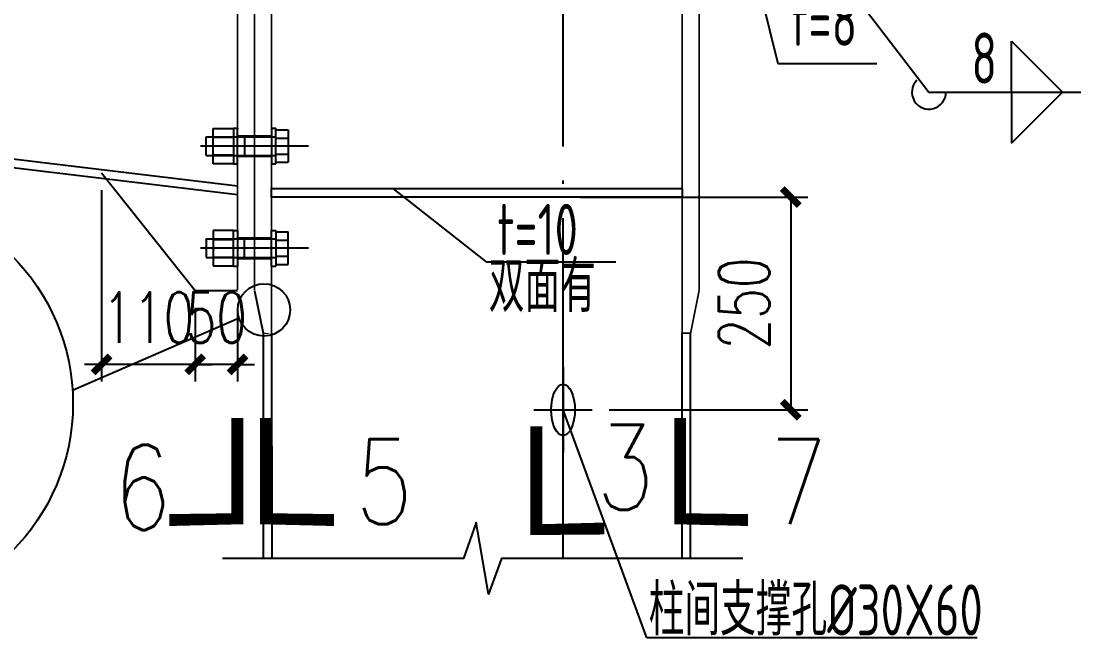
# Model space of a CAD drawing. Extents: x -89996 to 1006241, y -2176 to 440573.
# Drawn here: x 853524 to 859756, y 32772 to 36396 of the extents above; entities that cross this region are included whole.
import ezdxf

# ---------------------------------------------------------------- set-up
doc = ezdxf.new("R2010")
doc.units = 0
doc.header["$LTSCALE"] = 1000
doc.header["$MEASUREMENT"] = 0
doc.linetypes.add('DOTE', pattern=[2.4200000000000004, 2, -0.2, 0.02, -0.2])
for name, color, linetype in [('AXIS', 3, 'Continuous'), ('DOTE', 1, 'DOTE'), ('GL', 150, 'Continuous'), ('PZ', 202, 'Continuous'), ('TEXT', 7, 'Continuous'), ('THIN', 7, 'Continuous'), ('WELD', 7, 'Continuous'), ('钢柱', 2, 'Continuous')]:
    doc.layers.add(name, color=color, linetype=linetype)
doc.styles.add('_TCH_DIM_T3', font='SIMPLEX', dxfattribs={"width": 0.7058823529411765, "bigfont": 'GBCBIG'})
doc.styles.add('SIM-TSSC', font='simplex.shx', dxfattribs={"width": 0.8, "bigfont": 'tssdchn.shx'})
doc.styles.get("Standard").update_dxf_attribs({"font": 'gbenor.shx', "bigfont": 'gbcbig.shx'})
doc.styles.add('TSSD_Label', font='tssdeng.shx', dxfattribs={"width": 0.7, "bigfont": 'hztxt.shx'})
doc.styles.add('TSSD_Norm', font='tssdeng.shx', dxfattribs={"bigfont": 'hztxt.shx'})
doc.dimstyles.new('TCH_100_5', dxfattribs={"dimtxt": 297.5, "dimasz": 100, "dimexe": 100, "dimexo": 100, "dimgap": 126.25, "dimtad": 1, "dimdec": 0, "dimlfac": 0.2, "dimzin": 0, "dimdsep": 46, "dimtxsty": '_TCH_DIM_T3', "dimblk": 'ARCHTICK', "dimcen": 0.09, "dimclrd": 126, "dimclre": 126, "dimclrt": 7, "dimazin": 2, "dimtfac": 1, "dimtdec": 0, "dimtix": 1, "dimtmove": 2, "dimatfit": 3, "dimfxl": 0, "dimtolj": 1, "dimtzin": 0, "dimarcsym": 0})
doc.dimstyles.new('TSSD_LEADER_STYLE_200.0', dxfattribs={"dimtxt": 0.18, "dimasz": 200, "dimexe": 0.18, "dimexo": 0.0625, "dimgap": 0.09, "dimtad": 0, "dimtih": 1, "dimtoh": 1, "dimdec": 4, "dimzin": 0, "dimdsep": 46, "dimtxsty": 'Standard', "dimcen": 0.09, "dimadec": 0, "dimazin": 0, "dimtfac": 1, "dimtdec": 4, "dimtofl": 0, "dimtmove": 0, "dimatfit": 3, "dimfxl": 0, "dimtolj": 1, "dimtzin": 0, "dimarcsym": 0})

# ---------------------------------------------------------------- blocks, each defined once
blk = doc.blocks.new('_ArchTick')
at = {"color": 0, "linetype": 'ByBlock', "const_width": 0.4}
blk.add_lwpolyline([(-0.5, -0.5), (0.5, 0.5)], dxfattribs=at)
blk = doc.blocks.new('*D1058')
at = {"layer": 'Defpoints', "color": 0, "transparency": 16777216}
for p in [(856710.8328965508, 35361.99823936041), (856881.9005564919, 34112.00827675789), (858050.5075406018, 34112.00827675789)]:
    blk.add_point(p, dxfattribs=at)
at = {"layer": 'GL', "color": 126, "lineweight": -2, "transparency": 16777216}
for p, q in [((856810.8328965508, 35361.99823936041), (858150.5075406018, 35361.99823936041)), ((858050.5075406018, 35361.99823936041), (858050.5075406018, 34112.00827675789)), ((856981.9005564919, 34112.00827675789), (858150.5075406018, 34112.00827675789))]:
    blk.add_line(p, q, dxfattribs=at)
at = {"layer": 'GL', "color": 126, "lineweight": -2, "transparency": 16777216, "xscale": 100, "yscale": 100, "zscale": 100}
for p, rotation in [((858050.5075406018, 35361.99823936041), 90), ((858050.5075406018, 34112.00827675789), 270)]:
    blk.add_blockref('_ArchTick', p, dxfattribs=dict(at, rotation=rotation))
at = {"layer": 'GL', "color": 7, "transparency": 16777216, "insert": (857775.5075406018, 34737.00325805929), "char_height": 297.5, "attachment_point": 5, "rotation": 90, "style": '_TCH_DIM_T3'}
blk.add_mtext('\\A1;250', dxfattribs=at)
blk = doc.blocks.new('_WELD004')
at = {"color": 0, "linetype": 'ByBlock'}
for p, q in [((0, 1), (0.9999999999999991, 0)), ((0, 0), (0, 1))]:
    blk.add_line(p, q, dxfattribs=at)
blk = doc.blocks.new('*D1064')
at = {"layer": 'Defpoints', "color": 0, "transparency": 16777216}
for p in [(854547.1143846714, 34811.83849455509), (854797.1143846714, 34811.83849455386), (854547.1143846714, 34379.20352051139)]:
    blk.add_point(p, dxfattribs=at)
at = {"layer": 'GL', "color": 126, "lineweight": -2, "transparency": 16777216}
for p, q in [((854547.1143846714, 34711.83849455509), (854547.1143846714, 34279.20352051139)), ((854797.1143846714, 34711.83849455386), (854797.1143846714, 34279.20352051139)), ((854547.1143846714, 34379.20352051139), (854447.1143846714, 34379.20352051139)), ((854797.1143846714, 34379.20352051139), (854547.1143846714, 34379.20352051139)), ((854797.1143846714, 34379.20352051139), (854897.1143846714, 34379.20352051139))]:
    blk.add_line(p, q, dxfattribs=at)
at = {"layer": 'GL', "color": 126, "lineweight": -2, "transparency": 16777216, "xscale": 100, "yscale": 100, "zscale": 100}
blk.add_blockref('_ArchTick', (854547.1143846714, 34379.20352051139), dxfattribs=at)
at = {"layer": 'GL', "color": 126, "lineweight": -2, "transparency": 16777216, "xscale": 100, "yscale": 100, "zscale": 100, "rotation": 180}
blk.add_blockref('_ArchTick', (854797.1143846714, 34379.20352051139), dxfattribs=at)
at = {"layer": 'GL', "color": 7, "transparency": 16777216, "insert": (854672.1143846714, 34654.20352051139), "char_height": 297.5, "attachment_point": 5, "style": '_TCH_DIM_T3'}
blk.add_mtext('\\A1;50', dxfattribs=at)
blk = doc.blocks.new('*D1065')
at = {"layer": 'Defpoints', "color": 0, "transparency": 16777216}
for p in [(853996.7444242606, 35502.7310326146), (854547.1143846714, 34811.83849455509), (853996.7444242606, 34379.20352051408)]:
    blk.add_point(p, dxfattribs=at)
at = {"layer": 'GL', "color": 126, "lineweight": -2, "transparency": 16777216}
for p, q in [((853996.7444242606, 35402.7310326146), (853996.7444242606, 34279.20352051408)), ((854547.1143846714, 34711.83849455509), (854547.1143846714, 34279.20352051408)), ((853996.7444242606, 34379.20352051408), (853896.7444242606, 34379.20352051408)), ((854547.1143846714, 34379.20352051408), (853996.7444242606, 34379.20352051408)), ((854547.1143846714, 34379.20352051408), (854647.1143846714, 34379.20352051408))]:
    blk.add_line(p, q, dxfattribs=at)
at = {"layer": 'GL', "color": 126, "lineweight": -2, "transparency": 16777216, "xscale": 100, "yscale": 100, "zscale": 100}
blk.add_blockref('_ArchTick', (853996.7444242606, 34379.20352051408), dxfattribs=at)
at = {"layer": 'GL', "color": 126, "lineweight": -2, "transparency": 16777216, "xscale": 100, "yscale": 100, "zscale": 100, "rotation": 180}
blk.add_blockref('_ArchTick', (854547.1143846714, 34379.20352051408), dxfattribs=at)
at = {"layer": 'GL', "color": 7, "transparency": 16777216, "insert": (854271.929404466, 34654.20352051408), "char_height": 297.5, "attachment_point": 5, "style": '_TCH_DIM_T3'}
blk.add_mtext('\\A1;110', dxfattribs=at)

msp = doc.modelspace()

# ---------------------------------------------------------------- linework, layer by layer
for p, q in [((854612.1143790203, 35606.83849454953), (854612.1143790246, 35716.83849455046)), ((854612.1143790246, 35716.83849455046), (854837.1143790246, 35716.83849454098)), ((854654.1143827706, 35765.7615430011), (854772.114384678, 35765.7615429968)), ((854654.1143827612, 35557.91544609499), (854654.1143827706, 35765.7615430011)), ((854654.1143827685, 35713.80001877533), (854772.114384674, 35713.80001877149)), ((854772.114384678, 35766.83849454432), (854797.114384677, 35766.83849454141)), ((854772.114384678, 35766.83849454432), (854772.1143846676, 35556.83849454386)), ((854797.114384677, 35766.83849454141), (854797.114384678, 35763.98873422184)), ((854797.1143846676, 35556.83849454117), (854797.114384677, 35766.83849454141)), ((854797.1143846759, 35721.83849454327), (854837.1143846759, 35721.83849453981)), ((854837.1143790246, 35721.83849453981), (854837.1143790203, 35601.83849454144)), ((854837.1143846759, 35721.83849453981), (854837.1143846759, 35718.90188551726)), ((854837.1143846759, 35720.15400469591), (854837.1143846759, 35721.83849453981)), ((854837.1143846759, 35721.83849453981), (854997.114384674, 35721.83849455324)), ((854837.1143790246, 35716.83849454098), (854997.114384674, 35716.83849455161)), ((854997.1143846761, 35766.83849455184), (854997.1143846676, 35556.83849455347)), ((854997.1143846761, 35766.83849455184), (855022.1143846761, 35766.83849455172)), ((854997.114384674, 35721.83849455324), (854997.114384674, 35718.90188553069)), ((854997.114384674, 35720.15400470724), (854997.114384674, 35721.83849455324)), ((854997.114384674, 35716.83849455161), (855022.114384674, 35716.83849455172)), ((855022.1143846676, 35556.83849455148), (855022.1143846761, 35766.83849455172)), ((855022.114384676, 35757.10128896765), (855094.7143846756, 35757.10128896427)), ((855022.1143846739, 35709.46989175875), (855094.7143846735, 35709.46989175746)), ((855094.7143846756, 35757.10128896427), (855094.7143846672, 35566.575700131)), ((855214.6143846727, 35661.83849455171), (854579.6143846709, 35661.83849455481)), ((854612.1143790203, 35609.68825487236), (854612.1143790203, 35606.83849454953)), ((854612.1143790203, 35606.83849454953), (854837.1143790203, 35606.83849454028)), ((854654.1143827633, 35609.87697032076), (854772.1143846697, 35609.87697031669)), ((854797.1143846697, 35601.83849454234), (854797.1143846697, 35604.77510356466)), ((854797.1143846697, 35603.52298438554), (854797.1143846697, 35601.83849454234)), ((854797.1143846697, 35601.83849454234), (854837.1143846697, 35601.83849454121)), ((854837.1143790203, 35606.83849454028), (854997.1143846697, 35606.83849455347)), ((854837.1143846697, 35601.83849454121), (854997.1143846697, 35601.83849455231)), ((854997.1143846697, 35606.83849455347), (855022.1143846697, 35606.83849455148)), ((855022.1143846697, 35614.20709734422), (855094.7143846693, 35614.20709734014)), ((854772.1143846676, 35557.91544608813), (854654.1143827612, 35557.91544609499)), ((854772.1143846676, 35556.83849454386), (854797.1143846676, 35556.83849454117)), ((854997.1143846676, 35556.83849455347), (854997.1143846676, 35559.68825487351)), ((854997.1143846676, 35556.83849455347), (855022.1143846676, 35556.83849455148)), ((855022.1143846676, 35566.57570013509), (855094.7143846672, 35566.575700131)), ((854654.1143827584, 35165.76154301402), (854654.1143827657, 34957.91544610791)), ((854772.1143846648, 35165.76154301973), (854654.1143827584, 35165.76154301402)), ((854772.1143846648, 35166.838494564), (854797.1143846648, 35166.83849456644)), ((854772.1143846731, 34956.83849456353), (854772.1143846648, 35166.838494564)), ((854797.1143846648, 35166.83849456644), (854797.1143846721, 34956.8384945662)), ((854997.1143846648, 35166.83849455219), (854997.1143846647, 35163.98873423215)), ((854997.1143846712, 34956.83849455382), (854997.1143846648, 35166.83849455219)), ((854997.1143846648, 35166.83849455219), (855022.1143846648, 35166.83849455393)), ((855022.1143846648, 35166.83849455393), (855022.1143846712, 34956.8384945537)), ((855022.1143846647, 35157.10128897033), (855094.7143846643, 35157.1012889737)), ((855094.7143846708, 34966.57570014043), (855094.7143846643, 35157.1012889737)), ((854612.1143790169, 35116.83849455989), (854612.1143790202, 35006.83849455896)), ((854612.1143790169, 35113.98873423706), (854612.1143790169, 35116.83849455989)), ((854612.1143790169, 35116.83849455989), (854837.1143790169, 35116.83849456694)), ((854654.1143827599, 35113.80001878825), (854772.1143846663, 35113.80001879117)), ((854797.1143846664, 35121.83849456527), (854797.1143846664, 35118.90188554295)), ((854797.1143846664, 35120.15400472207), (854797.1143846664, 35121.83849456527)), ((854797.1143846664, 35121.83849456527), (854837.1143846664, 35121.83849456601)), ((854837.1143790202, 35001.8384945674), (854837.114379017, 35121.83849456577)), ((854837.1143846664, 35121.83849456601), (854997.1143846664, 35121.83849455335)), ((854837.1143790169, 35116.83849456694), (854997.1143846663, 35116.83849455219)), ((854997.1143846663, 35116.83849455219), (855022.1143846663, 35116.83849455393)), ((855022.1143846663, 35109.4698917612), (855094.714384666, 35109.46989176457)), ((855214.6143846689, 35061.83849455183), (854579.614384667, 35061.83849455493)), ((855177.114384668, 35061.83849455201), (854672.114384668, 35061.83849455447)), ((854612.1143790202, 35006.83849455896), (854837.1143790202, 35006.83849456624)), ((854654.1143827641, 35009.87697033368), (854772.1143846696, 35009.87697033637)), ((854797.1143846714, 35001.83849456434), (854837.1143846714, 35001.8384945674)), ((854837.1143790202, 35006.83849456624), (854997.1143846696, 35006.83849455405)), ((854837.1143846714, 35001.8384945674), (854837.1143846714, 35004.77510358996)), ((854837.1143846714, 35003.52298441131), (854837.1143846714, 35001.8384945674)), ((854837.1143846714, 35001.8384945674), (854997.1143846696, 35001.83849455242)), ((854997.1143846696, 35006.83849455405), (855022.1143846696, 35006.8384945537)), ((854997.1143846696, 35001.83849455242), (854997.1143846696, 35004.77510357498)), ((854997.1143846696, 35003.52298439842), (854997.1143846696, 35001.83849455242)), ((855022.1143846696, 35014.20709734666), (855094.7143846692, 35014.20709734724)), ((855022.1143846712, 34966.57570013776), (855094.7143846708, 34966.57570014043)), ((854654.1143827657, 34957.91544610791), (854772.1143846731, 34957.91544611106)), ((854772.1143846731, 34956.83849456353), (854797.1143846721, 34956.8384945662)), ((854797.1143846721, 34956.8384945662), (854797.1143846731, 34959.68825488578)), ((854997.1143846712, 34956.83849455382), (855022.1143846712, 34956.8384945537)), ((856710.7912398848, 34361.99821406604), (856710.8745532106, 33861.99828469568)), ((856539.7652366043, 34111.98822201222), (856881.9005564919, 34112.00827675789))]:
    msp.add_line(p, q)
msp.add_ellipse((856710.8328965481, 34111.99824938505), major_axis=(0.02894562877769698, -149.999997207169), ratio=0.4666666666666668)
at = {"layer": 'AXIS'}
for p, q in [((857757.4643618589, 37016.00130083446), (857974.810140121, 36147.71105964079)), ((857974.8101401229, 36147.71105964079), (858556.485045149, 36147.71105963795)), ((858863.0536129008, 35978.8488935466), (859755.9794082994, 35978.84889354168)), ((856263.5150639421, 34979.87454278486), (855711.2077244044, 35411.9982393653)), ((857020.5817762377, 34979.87454278116), (856263.5150639421, 34979.87454278486)), ((854805.914708061, 34650.95085475944), (853826.320143201, 34224.95164296534)), ((857204.2632398363, 32772.40945908676), (856710.8328965481, 34111.99824377093)), ((859147.0776883382, 32772.40945907726), (857204.2632398363, 32772.40945908676))]:
    msp.add_line(p, q, dxfattribs=at)
at = {"layer": 'AXIS', "color": 3, "const_width": 70}
for points in [[(854795.8088648326, 34064.25794263533), (854795.8088648297, 33464.25794263533), (854395.8088648297, 33464.25794263729)], [(854963.5509895786, 34064.25794263384), (854963.5509895757, 33464.25794263384), (855363.5509895757, 33464.25794263188)], [(857399.628453612, 34064.25794263384), (857399.6284536091, 33464.25794263384), (857799.6284536091, 33464.25794263188)], [(856553.2076436538, 34014.60386206547), (856553.2076436509, 33414.60386206547), (856953.2076436509, 33414.60386206352)]]:
    msp.add_lwpolyline(points, dxfattribs=at)
at = {"layer": 'AXIS'}
for centre, radius in [((852598.2245131808, 34149.02635237735), 1230.440378980711), ((854952.0350881192, 34699.39496825111), 153.9415395543911)]:
    msp.add_circle(centre, radius, dxfattribs=at)
msp.add_arc((858863.0536129008, 35978.84889354655), 99.99999999998111, 135.7252328371923, 0, dxfattribs=at)
at = {"layer": 'DOTE'}
msp.add_line((856710.832896546, 33239.20452725388), (856710.8328965602, 39514.08761073965), dxfattribs=at)
at = {"layer": 'GL'}
for p, q in [((851753.7222955138, 35794.66518291217), (854797.1143846745, 35428.09525890234)), ((851753.7222955135, 35744.0567125151), (854797.1143846741, 35377.48678850551))]:
    msp.add_line(p, q, dxfattribs=at)
at = {"layer": 'PZ'}
for p, q in [((854547.1143846714, 34811.83849455509), (853996.7444242606, 35502.7310326146)), ((854797.1143846714, 34811.83849455386), (854547.1143846714, 34811.83849455509)), ((854897.1143846714, 34811.83849455338), (854947.0829261359, 34561.83849455313))]:
    msp.add_line(p, q, dxfattribs=at)
at = {"layer": 'PZ', "const_width": 10}
msp.add_lwpolyline([(854797.1143846714, 34811.83849455386), (854897.1143846714, 34811.83849455338), (854897.1143846915, 39411.83849455338), (854797.1143846915, 39411.83849455386)], close=True, dxfattribs=at)
for points in [[(854897.1143846714, 34811.83849455338), (854897.1143846915, 39411.83849455338), (854997.1143846915, 39411.83849455289), (854997.1143846702, 34561.83849455289), (854947.0829261359, 34561.83849455313)], [(857510.8328965526, 34811.83849454611), (857510.8328965558, 39411.83849454611), (857410.8328965558, 39411.83849454619), (857410.8328965525, 34561.83849454619), (857460.8643550868, 34561.83849454614)], [(857510.8328965526, 34811.83849454611), (857460.8643550868, 34561.83849454617)]]:
    msp.add_lwpolyline(points, dxfattribs=at)
at = {"layer": '钢柱'}
for p, q in [((854947.0829261359, 34561.83849455313), (854947.9360663266, 33239.20452726249)), ((854997.1143846702, 34561.83849455289), (854997.9675248609, 33239.20452726225)), ((857410.832896546, 33239.20452725045), (857410.8328965472, 34561.83849454619)), ((857460.832896546, 33239.20452725021), (857460.8328965525, 34561.83849454614))]:
    msp.add_line(p, q, dxfattribs=at)
msp.add_lwpolyline([(857410.8328965564, 35361.99823935699), (854997.114384675, 35361.99823936879), (854997.1143846753, 35411.99823936879), (857410.8328965566, 35411.99823935699)], close=True, dxfattribs=at)
msp.add_lwpolyline([(857767.3669332028, 33239.20452724872), (856349.8744838289, 33239.20452725564), (856273.440734632, 33029.20452725601), (856199.3834027365, 33449.20452725638), (856124.8744838289, 33239.20452725674), (854707.382034455, 33239.20452726367)], dxfattribs=at)

# ---------------------------------------------------------------- block references
at = {"layer": 'WELD', "yscale": 300, "zscale": 300}
for xscale, rotation in [(300, 359.99999999972), (-300, 179.9999999997199)]:
    msp.add_blockref('_WELD004', (859348.4733179788, 35978.84889354367), dxfattribs=dict(at, xscale=xscale, rotation=rotation))

# ---------------------------------------------------------------- texts
at = {"layer": 'AXIS', "color": 3, "style": 'SIM-TSSC', "width": 0.8}
for s, p in [('3', (856905.9392077806, 33524.57791865131)), ('6', (854065.6566320925, 33405.60356289947)), ('5', (855487.7111251323, 33440.25794263128)), ('7', (857923.7885891657, 33440.25794263128))]:
    msp.add_text(s, height=500.0000000000005, rotation=359.99999999972, dxfattribs=at).set_placement(p)
at = {"layer": 'TEXT', "width": 0.7}
for s, height, style, p in [('t=8', 300.0000000000001, 'TSSD_Norm', (858051.9774584426, 36251.23187802258)), ('8', 300, 'TSSD_Label', (859112.3194718261, 36028.84889354483)), ('t=10', 300.0000000000001, 'TSSD_Norm', (856323.1691503676, 35022.29225423436)), ('双面有', 300.0000000000001, 'TSSD_Norm', (856274.025025441, 34686.60200873104))]:
    msp.add_text(s, height=height, rotation=359.99999999972, dxfattribs=dict(at, style=style)).set_placement(p)
at = {"layer": 'THIN', "style": 'TSSD_Norm', "width": 0.7}
msp.add_text('柱间支撑孔%%C30X60', height=300.0000000000001, rotation=359.99999999972, dxfattribs=at).set_placement((857214.5881481171, 32785.99896757588))

# ---------------------------------------------------------------- dimensions: what is measured, and where the dimension line sits
at = {"layer": 'GL'}
for base, p1, p2, angle, picture, middle in [((853996.7444242606, 34379.20352051408), (854547.1143846714, 34811.83849455509), (853996.7444242606, 35502.7310326146), 180, '*D1065', (854271.929404466, 34654.20352051408)), ((858050.5075406018, 34112.00827675789), (856710.8328965508, 35361.99823936041), (856881.9005564919, 34112.00827675789), 90, '*D1058', (857775.5075406018, 34737.00325805929)), ((854547.1143846714, 34379.20352051139), (854797.1143846714, 34811.83849455386), (854547.1143846714, 34811.83849455509), 180, '*D1064', (854672.1143846714, 34654.20352051139))]:
    dim = msp.add_linear_dim(base=base, p1=p1, p2=p2, angle=angle, dimstyle='TCH_100_5', dxfattribs=at)
    dim.commit()
    dim.dimension.update_dxf_attribs({"geometry": picture, "text_midpoint": middle})

# ---------------------------------------------------------------- leaders
at = {"layer": 'AXIS'}
msp.add_leader([(857845.0972340396, 37311.83849453824), (858863.0536129008, 35978.8488935466)], dimstyle='TSSD_LEADER_STYLE_200.0', dxfattribs=at)

doc.saveas('drawing.dxf')
